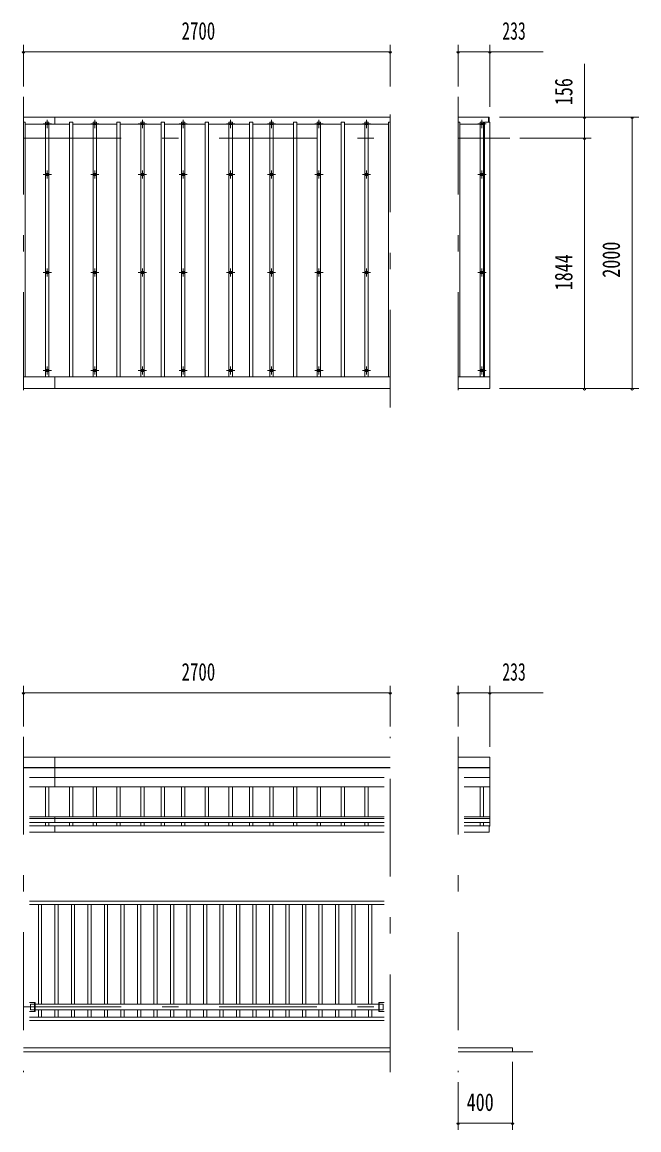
# Model space of a CAD drawing. Units: millimetres, scale not verified. Extents: x -26656 to 26658, y -10500 to 10500.
# Drawn here: x -9128 to -4588, y 1220 to 9377 of the extents above; entities that cross this region are included whole.
import ezdxf
from ezdxf.enums import TextEntityAlignment as Align

# ---------------------------------------------------------------- set-up
doc = ezdxf.new("R2010")
doc.units = ezdxf.units.MM
doc.header["$LTSCALE"] = 60
doc.linetypes.add('USER3', pattern=[24, 12, -5, 2, -5])
for name, color, linetype, lineweight in [('0-2_1-05BOLD', 7, 'Continuous', 18), ('0-3_1-25CENTER', 3, 'USER3', 18), ('0-4_1-45THIN', 4, 'Continuous', 18), ('0-5_1-55DIM', 3, 'Continuous', 18)]:
    doc.layers.add(name, color=color, linetype=linetype, lineweight=lineweight)
doc.styles.add('ＭＳ ゴシック', font='')
doc.styles.get('ＭＳ ゴシック').set_extended_font_data('MS Gothic')

msp = doc.modelspace()

# ---------------------------------------------------------------- linework, layer by layer
at = {"layer": '0-2_1-05BOLD'}
for p, q in [((-6418.49, 8677.67), (-9118.49, 8677.67)), ((-8888.49, 8677.67), (-8888.49, 8626.18)), ((-5690.49, 8677.67), (-5918.49, 8677.67)), ((-5695.49, 8677.67), (-5695.49, 8641.19)), ((-5690.49, 8641.19), (-5690.49, 8677.67)), ((-9118.5, 6765.11), (-6418.49, 6765.11)), ((-8888.49, 6765.11), (-8888.49, 6677.67)), ((-5918.49, 6765.11), (-5685.49, 6765.11)), ((-6418.49, 6677.67), (-9118.5, 6677.67)), ((-6418.49, 3963.67), (-9118.49, 3963.67)), ((-8888.49, 3963.67), (-8888.49, 3745.48)), ((-9118.49, 3888.53), (-6418.49, 3888.53)), ((-6418.49, 3884.46), (-9118.49, 3884.46)), ((-5918.49, 3888.53), (-5685.49, 3888.53)), ((-5685.49, 3884.46), (-5918.49, 3884.46)), ((-9073.94, 3814.97), (-6463.04, 3814.97)), ((-5873.94, 3814.97), (-5685.49, 3814.97)), ((-6463.04, 3745.48), (-9073.94, 3745.48)), ((-5685.49, 3745.48), (-5873.94, 3745.48)), ((-9073.94, 3523.86), (-6463.04, 3523.86)), ((-6463.04, 3513.43), (-9073.94, 3513.43)), ((-8888.49, 3523.86), (-8888.49, 3483.82)), ((-5873.94, 3523.86), (-5685.49, 3523.86)), ((-5685.49, 3513.43), (-5873.94, 3513.43)), ((-9073.94, 3483.82), (-6463.04, 3483.82)), ((-6463.04, 3457.49), (-9073.94, 3457.49)), ((-8888.49, 3457.49), (-8888.49, 3412.49)), ((-5873.94, 3483.82), (-5685.49, 3483.82)), ((-5690.49, 3454.91), (-5685.49, 3454.91)), ((-9073.94, 3412.49), (-6463.04, 3412.49)), ((-9073.94, 2904.67), (-6463.04, 2904.67)), ((-6463.04, 2879.67), (-9073.94, 2879.67)), ((-9037.14, 2091.67), (-9037.14, 2157.67)), ((-9033.94, 2146.02), (-6503.03, 2146.02)), ((-6499.84, 2157.67), (-6499.84, 2091.67)), ((-9073.94, 2049.67), (-6463.04, 2049.67)), ((-9037.14, 2103.32), (-9065.99, 2103.32)), ((-6503.03, 2103.32), (-9033.94, 2103.32)), ((-6503.03, 2091.67), (-6463.03, 2091.67)), ((-6463.04, 2024.67), (-9073.94, 2024.67)), ((-9118.49, 1824.67), (-6418.49, 1824.67)), ((-6418.49, 1794.67), (-9118.49, 1794.67)), ((-5368.49, 1794.67), (-5918.49, 1794.67))]:
    msp.add_line(p, q, dxfattribs=at)
for points in [[(-5685.49, 8641.19), (-5685.49, 6677.67), (-5918.49, 6677.67)], [(-5725.49, 6765.11), (-5725.49, 8641.19), (-5685.49, 8641.19)], [(-5685.49, 3454.91), (-5685.49, 3963.67), (-5918.49, 3963.67)], [(-5873.94, 3412.49), (-5690.49, 3412.49), (-5690.49, 3457.49), (-5873.94, 3457.49)], [(-9073.94, 2157.67), (-9033.94, 2157.67), (-9033.94, 2091.67), (-9073.94, 2091.67)], [(-9065.99, 2103.32), (-9065.99, 2146.02), (-9037.14, 2146.02)], [(-6503.03, 2091.67), (-6503.03, 2157.67), (-6463.03, 2157.67)], [(-6499.84, 2146.02), (-6470.99, 2146.02), (-6470.99, 2103.32), (-6499.84, 2103.32)], [(-5918.49, 1824.67), (-5518.49, 1824.67), (-5518.49, 1794.67)]]:
    msp.add_lwpolyline(points, dxfattribs=at)
for centre in [(-8943.49, 8254.17), (-8593.49, 8254.17), (-8243.49, 8254.17), (-7943.49, 8254.17), (-7593.49, 8254.17), (-7293.49, 8254.17), (-6943.49, 8254.17), (-6593.49, 8254.17), (-5743.48, 8254.17), (-8943.49, 7532.51), (-8593.49, 7532.51), (-8243.49, 7532.51), (-7943.49, 7532.51), (-7593.49, 7532.51), (-7293.49, 7532.51), (-6943.49, 7532.51), (-6593.49, 7532.51), (-5743.48, 7532.51), (-8943.49, 6810.85), (-8593.49, 6810.85), (-8243.49, 6810.85), (-7943.49, 6810.85), (-7593.49, 6810.85), (-7293.49, 6810.85), (-6943.49, 6810.85), (-6593.49, 6810.85), (-5743.48, 6810.85)]:
    msp.add_circle(centre, 10, dxfattribs=at)
for centre, start, end in [((-8943.49, 8616.22), 46.39838, 133.60162), ((-8943.49, 8637.22), 226.3961, 313.6039), ((-8593.49, 8616.22), 46.39838, 133.60162), ((-8593.49, 8637.22), 226.3961, 313.6039), ((-8243.49, 8616.22), 46.39838, 133.60162), ((-8243.49, 8637.22), 226.3961, 313.6039), ((-7943.49, 8616.22), 46.39838, 133.60162), ((-7943.49, 8637.22), 226.3961, 313.6039), ((-7593.49, 8616.22), 46.39838, 133.60162), ((-7593.49, 8637.22), 226.3961, 313.6039), ((-7293.49, 8616.22), 46.39838, 133.60162), ((-7293.49, 8637.22), 226.3961, 313.6039), ((-6943.49, 8616.22), 46.39838, 133.60162), ((-6943.49, 8637.22), 226.3961, 313.6039), ((-6593.49, 8616.22), 46.39838, 133.60162), ((-6593.49, 8637.22), 226.3961, 313.6039), ((-5743.48, 8616.22), 46.39838, 133.60162), ((-5743.48, 8637.22), 226.3961, 313.6039)]:
    msp.add_arc(centre, 14.5, start, end, dxfattribs=at)
at = {"layer": '0-3_1-25CENTER'}
for p, q in [((-9118.49, 8827.67), (-9118.49, 6537.67)), ((-6418.49, 6537.67), (-6418.49, 8827.67)), ((-5918.49, 8827.67), (-5918.49, 6537.67)), ((-8943.49, 8596.72), (-8943.49, 8656.72)), ((-8593.49, 8656.72), (-8593.49, 8596.72)), ((-8243.49, 8596.72), (-8243.49, 8656.72)), ((-7943.49, 8656.72), (-7943.49, 8596.72)), ((-7593.49, 8656.72), (-7593.49, 8596.72)), ((-7293.49, 8656.72), (-7293.49, 8596.72)), ((-6943.49, 8596.72), (-6943.49, 8656.72)), ((-6593.49, 8656.72), (-6593.49, 8596.72)), ((-5743.48, 8656.72), (-5743.48, 8596.72)), ((-8973.49, 8626.72), (-8913.49, 8626.72)), ((-8563.49, 8626.72), (-8623.49, 8626.72)), ((-8273.49, 8626.72), (-8213.49, 8626.72)), ((-7973.49, 8626.72), (-7913.49, 8626.72)), ((-7563.49, 8626.72), (-7623.49, 8626.72)), ((-7263.49, 8626.72), (-7323.49, 8626.72)), ((-6973.49, 8626.72), (-6913.49, 8626.72)), ((-6563.49, 8626.72), (-6623.49, 8626.72)), ((-5773.49, 8626.72), (-5713.48, 8626.72)), ((-9118.49, 8521.68), (-6418.49, 8521.68)), ((-5538.49, 8521.68), (-5918.49, 8521.68)), ((-8913.49, 8254.17), (-8973.49, 8254.17)), ((-8943.49, 8224.17), (-8943.49, 8284.17)), ((-8623.49, 8254.17), (-8563.49, 8254.17)), ((-8593.49, 8284.17), (-8593.49, 8224.17)), ((-8213.49, 8254.17), (-8273.49, 8254.17)), ((-8243.49, 8224.17), (-8243.49, 8284.17)), ((-7913.49, 8254.17), (-7973.49, 8254.17)), ((-7943.49, 8224.17), (-7943.49, 8284.17)), ((-7563.49, 8254.17), (-7623.49, 8254.17)), ((-7593.49, 8284.17), (-7593.49, 8224.17)), ((-7323.49, 8254.17), (-7263.49, 8254.17)), ((-7293.49, 8224.17), (-7293.49, 8284.17)), ((-6913.49, 8254.17), (-6973.49, 8254.17)), ((-6943.49, 8224.17), (-6943.49, 8284.17)), ((-6623.49, 8254.17), (-6563.49, 8254.17)), ((-6593.49, 8284.17), (-6593.49, 8224.17)), ((-5713.48, 8254.17), (-5773.49, 8254.17)), ((-5743.48, 8284.17), (-5743.48, 8224.17)), ((-8913.49, 7532.51), (-8973.49, 7532.51)), ((-8943.49, 7562.51), (-8943.49, 7502.51)), ((-8623.49, 7532.51), (-8563.49, 7532.51)), ((-8593.49, 7502.51), (-8593.49, 7562.51)), ((-8213.49, 7532.51), (-8273.49, 7532.51)), ((-8243.49, 7562.51), (-8243.49, 7502.51)), ((-7973.49, 7532.51), (-7913.49, 7532.51)), ((-7943.49, 7502.51), (-7943.49, 7562.51)), ((-7563.49, 7532.51), (-7623.49, 7532.51)), ((-7593.49, 7562.51), (-7593.49, 7502.51)), ((-7263.49, 7532.51), (-7323.49, 7532.51)), ((-7293.49, 7502.51), (-7293.49, 7562.51)), ((-6913.49, 7532.51), (-6973.49, 7532.51)), ((-6943.49, 7562.51), (-6943.49, 7502.51)), ((-6623.49, 7532.51), (-6563.49, 7532.51)), ((-6593.49, 7502.51), (-6593.49, 7562.51)), ((-5773.49, 7532.51), (-5713.48, 7532.51)), ((-5743.48, 7562.51), (-5743.48, 7502.51)), ((-8973.49, 6810.85), (-8913.49, 6810.85)), ((-8943.49, 6840.85), (-8943.49, 6780.85)), ((-8623.49, 6810.85), (-8563.49, 6810.85)), ((-8593.49, 6840.85), (-8593.49, 6780.85)), ((-8273.49, 6810.85), (-8213.49, 6810.85)), ((-8243.49, 6780.85), (-8243.49, 6840.85)), ((-7973.49, 6810.85), (-7913.49, 6810.85)), ((-7943.49, 6840.85), (-7943.49, 6780.85)), ((-7563.49, 6810.85), (-7623.49, 6810.85)), ((-7593.49, 6780.85), (-7593.49, 6840.85)), ((-7323.49, 6810.85), (-7263.49, 6810.85)), ((-7293.49, 6840.85), (-7293.49, 6780.85)), ((-6973.49, 6810.85), (-6913.49, 6810.85)), ((-6943.49, 6780.85), (-6943.49, 6840.85)), ((-6623.49, 6810.85), (-6563.49, 6810.85)), ((-6593.49, 6840.85), (-6593.49, 6780.85)), ((-5773.49, 6810.85), (-5713.48, 6810.85)), ((-5743.48, 6840.85), (-5743.48, 6780.85)), ((-9118.49, 4114.67), (-9118.49, 1644.67)), ((-6418.49, 1644.67), (-6418.49, 4114.67)), ((-5918.49, 4114.67), (-5918.49, 1644.67)), ((-9118.49, 2124.67), (-6418.49, 2124.67))]:
    msp.add_line(p, q, dxfattribs=at)
at = {"layer": '0-4_1-45THIN'}
for p, q in [((-9105.99, 8626.18), (-8955.99, 8626.18)), ((-8955.99, 8641.19), (-8955.99, 6765.11)), ((-8930.99, 8626.18), (-8780.99, 8626.18)), ((-8780.99, 8641.19), (-8780.99, 6765.11)), ((-8755.99, 8626.18), (-8605.99, 8626.18)), ((-8605.99, 8641.19), (-8605.99, 6765.11)), ((-8580.99, 8626.18), (-8430.99, 8626.18)), ((-8430.99, 8641.19), (-8430.99, 6765.11)), ((-8405.99, 8626.18), (-8255.99, 8626.18)), ((-8255.99, 8641.19), (-8255.99, 6765.11)), ((-8230.99, 8626.18), (-8105.99, 8626.18)), ((-8105.99, 8641.19), (-8105.99, 6765.11)), ((-8080.99, 8626.18), (-7955.99, 8626.18)), ((-7955.99, 8641.19), (-7955.99, 6765.11)), ((-7930.99, 8626.18), (-7780.99, 8626.18)), ((-7780.99, 8641.19), (-7780.99, 6765.11)), ((-7755.99, 8626.18), (-7605.99, 8626.18)), ((-7605.99, 8641.19), (-7605.99, 6765.11)), ((-7580.99, 8626.18), (-7455.99, 8626.18)), ((-7455.99, 8641.19), (-7455.99, 6765.11)), ((-7430.99, 8626.18), (-7305.99, 8626.18)), ((-7305.99, 8641.19), (-7305.99, 6765.11)), ((-7280.99, 8626.18), (-7130.99, 8626.18)), ((-7130.99, 8641.19), (-7130.99, 6765.11)), ((-7105.99, 8626.18), (-6955.99, 8626.18)), ((-6955.99, 8641.19), (-6955.99, 6765.11)), ((-6930.99, 8626.18), (-6780.99, 8626.18)), ((-6780.99, 8641.19), (-6780.99, 6765.11)), ((-6755.99, 8626.18), (-6605.99, 8626.18)), ((-6605.99, 8641.19), (-6605.99, 6765.11)), ((-6580.99, 8626.18), (-6430.99, 8626.18)), ((-6430.99, 8641.19), (-6430.99, 6765.11)), ((-6418.49, 8641.19), (-6430.99, 8641.19)), ((-5905.99, 8626.18), (-5755.99, 8626.18)), ((-5755.99, 6765.11), (-5755.99, 8641.19)), ((-5730.98, 8626.18), (-5725.49, 8626.18)), ((-8955.99, 3523.86), (-8955.99, 3745.48)), ((-8930.99, 3745.48), (-8930.99, 3523.86)), ((-8780.99, 3745.48), (-8780.99, 3523.86)), ((-8755.99, 3523.86), (-8755.99, 3745.48)), ((-8605.99, 3523.86), (-8605.99, 3745.48)), ((-8580.99, 3745.48), (-8580.99, 3523.86)), ((-8430.99, 3745.48), (-8430.99, 3523.86)), ((-8405.99, 3523.86), (-8405.99, 3745.48)), ((-8255.99, 3523.86), (-8255.99, 3745.48)), ((-8230.99, 3745.48), (-8230.99, 3523.86)), ((-8105.99, 3745.48), (-8105.99, 3523.86)), ((-8080.99, 3523.86), (-8080.99, 3745.48)), ((-7955.99, 3523.86), (-7955.99, 3745.48)), ((-7930.99, 3745.48), (-7930.99, 3523.86)), ((-7780.99, 3745.48), (-7780.99, 3523.86)), ((-7755.99, 3523.86), (-7755.99, 3745.48)), ((-7605.99, 3523.86), (-7605.99, 3745.48)), ((-7580.99, 3745.48), (-7580.99, 3523.86)), ((-7455.99, 3745.48), (-7455.99, 3523.86)), ((-7430.99, 3523.86), (-7430.99, 3745.48)), ((-7305.99, 3523.86), (-7305.99, 3745.48)), ((-7280.99, 3745.48), (-7280.99, 3523.86)), ((-7130.99, 3745.48), (-7130.99, 3523.86)), ((-7105.99, 3523.86), (-7105.99, 3745.48)), ((-6955.99, 3523.86), (-6955.99, 3745.48)), ((-6930.99, 3745.48), (-6930.99, 3523.86)), ((-6780.99, 3745.48), (-6780.99, 3523.86)), ((-6755.99, 3523.86), (-6755.99, 3745.48)), ((-6605.99, 3523.86), (-6605.99, 3745.48)), ((-6580.99, 3745.48), (-6580.99, 3523.86)), ((-5755.99, 3523.86), (-5755.99, 3745.48)), ((-5730.99, 3745.48), (-5730.99, 3523.86)), ((-8955.99, 3457.49), (-8955.99, 3483.82)), ((-8930.99, 3483.82), (-8930.99, 3457.49)), ((-8780.99, 3483.82), (-8780.99, 3457.49)), ((-8755.99, 3457.49), (-8755.99, 3483.82)), ((-8605.99, 3457.49), (-8605.99, 3483.82)), ((-8580.99, 3483.82), (-8580.99, 3457.49)), ((-8430.99, 3483.82), (-8430.99, 3457.49)), ((-8405.99, 3457.49), (-8405.99, 3483.82)), ((-8255.99, 3457.49), (-8255.99, 3483.82)), ((-8230.99, 3483.82), (-8230.99, 3457.49)), ((-8105.99, 3483.82), (-8105.99, 3457.49)), ((-8080.99, 3457.49), (-8080.99, 3483.82)), ((-7955.99, 3457.49), (-7955.99, 3483.82)), ((-7930.99, 3483.82), (-7930.99, 3457.49)), ((-7780.99, 3483.82), (-7780.99, 3457.49)), ((-7755.99, 3457.49), (-7755.99, 3483.82)), ((-7605.99, 3457.49), (-7605.99, 3483.82)), ((-7580.99, 3483.82), (-7580.99, 3457.49)), ((-7455.99, 3483.82), (-7455.99, 3457.49)), ((-7430.99, 3457.49), (-7430.99, 3483.82)), ((-7305.99, 3457.49), (-7305.99, 3483.82)), ((-7280.99, 3483.82), (-7280.99, 3457.49)), ((-7130.99, 3483.82), (-7130.99, 3457.49)), ((-7105.99, 3457.49), (-7105.99, 3483.82)), ((-6955.99, 3457.49), (-6955.99, 3483.82)), ((-6930.99, 3483.82), (-6930.99, 3457.49)), ((-6780.99, 3483.82), (-6780.99, 3457.49)), ((-6755.99, 3457.49), (-6755.99, 3483.82)), ((-6605.99, 3483.82), (-6605.99, 3457.49)), ((-6580.99, 3457.49), (-6580.99, 3483.82)), ((-5755.99, 3457.49), (-5755.99, 3483.82)), ((-5730.99, 3483.82), (-5730.99, 3457.49)), ((-9008.99, 2879.67), (-9008.99, 2146.02)), ((-8984.99, 2146.02), (-8984.99, 2879.67)), ((-8887.49, 2146.02), (-8887.49, 2879.67)), ((-8863.49, 2879.67), (-8863.49, 2146.02)), ((-8765.99, 2879.67), (-8765.99, 2146.02)), ((-8741.99, 2146.02), (-8741.99, 2879.67)), ((-8644.49, 2146.02), (-8644.49, 2879.67)), ((-8620.49, 2879.67), (-8620.49, 2146.02)), ((-8522.99, 2879.67), (-8522.99, 2146.02)), ((-8498.99, 2146.02), (-8498.99, 2879.67)), ((-8401.49, 2146.02), (-8401.49, 2879.67)), ((-8377.49, 2879.67), (-8377.49, 2146.02)), ((-8279.99, 2879.67), (-8279.99, 2146.02)), ((-8255.99, 2146.02), (-8255.99, 2879.67)), ((-8158.49, 2146.02), (-8158.49, 2879.67)), ((-8134.49, 2879.67), (-8134.49, 2146.02)), ((-8036.99, 2879.67), (-8036.99, 2146.02)), ((-8012.99, 2146.02), (-8012.99, 2879.67)), ((-7915.49, 2146.02), (-7915.49, 2879.67)), ((-7891.49, 2879.67), (-7891.49, 2146.02)), ((-7793.99, 2879.67), (-7793.99, 2146.02)), ((-7769.99, 2146.02), (-7769.99, 2879.67)), ((-7672.49, 2146.02), (-7672.49, 2879.67)), ((-7648.49, 2879.67), (-7648.49, 2146.02)), ((-7550.99, 2879.67), (-7550.99, 2146.02)), ((-7526.99, 2146.02), (-7526.99, 2879.67)), ((-7429.49, 2146.02), (-7429.49, 2879.67)), ((-7405.49, 2879.67), (-7405.49, 2146.02)), ((-7307.99, 2879.67), (-7307.99, 2146.02)), ((-7283.99, 2146.02), (-7283.99, 2879.67)), ((-7186.49, 2146.02), (-7186.49, 2879.67)), ((-7162.49, 2879.67), (-7162.49, 2146.02)), ((-7064.99, 2879.67), (-7064.99, 2146.02)), ((-7040.99, 2146.02), (-7040.99, 2879.67)), ((-6943.49, 2146.02), (-6943.49, 2879.67)), ((-6919.49, 2879.67), (-6919.49, 2146.02)), ((-6821.99, 2879.67), (-6821.99, 2146.02)), ((-6797.99, 2146.02), (-6797.99, 2879.67)), ((-6700.49, 2146.02), (-6700.49, 2879.67)), ((-6676.49, 2879.67), (-6676.49, 2146.02)), ((-6578.99, 2879.67), (-6578.99, 2146.02)), ((-6554.99, 2146.02), (-6554.99, 2879.67)), ((-9008.99, 2103.32), (-9008.99, 2049.67)), ((-8984.99, 2049.67), (-8984.99, 2103.32)), ((-8887.49, 2049.67), (-8887.49, 2103.32)), ((-8863.49, 2103.32), (-8863.49, 2049.67)), ((-8765.99, 2103.32), (-8765.99, 2049.67)), ((-8741.99, 2049.67), (-8741.99, 2103.32)), ((-8644.49, 2049.67), (-8644.49, 2103.32)), ((-8620.49, 2103.32), (-8620.49, 2049.67)), ((-8522.99, 2103.32), (-8522.99, 2049.67)), ((-8498.99, 2049.67), (-8498.99, 2103.32)), ((-8401.49, 2049.67), (-8401.49, 2103.32)), ((-8377.49, 2103.32), (-8377.49, 2049.67)), ((-8279.99, 2103.32), (-8279.99, 2049.67)), ((-8255.99, 2049.67), (-8255.99, 2103.32)), ((-8158.49, 2049.67), (-8158.49, 2103.32)), ((-8134.49, 2103.32), (-8134.49, 2049.67)), ((-8036.99, 2103.32), (-8036.99, 2049.67)), ((-8012.99, 2049.67), (-8012.99, 2103.32)), ((-7915.49, 2049.67), (-7915.49, 2103.32)), ((-7891.49, 2103.32), (-7891.49, 2049.67)), ((-7793.99, 2103.32), (-7793.99, 2049.67)), ((-7769.99, 2049.67), (-7769.99, 2103.32)), ((-7672.49, 2049.67), (-7672.49, 2103.32)), ((-7648.49, 2103.32), (-7648.49, 2049.67)), ((-7550.99, 2103.32), (-7550.99, 2049.67)), ((-7526.99, 2049.67), (-7526.99, 2103.32)), ((-7429.49, 2049.67), (-7429.49, 2103.32)), ((-7405.49, 2103.32), (-7405.49, 2049.67)), ((-7307.99, 2103.32), (-7307.99, 2049.67)), ((-7283.99, 2049.67), (-7283.99, 2103.32)), ((-7186.49, 2049.67), (-7186.49, 2103.32)), ((-7162.49, 2103.32), (-7162.49, 2049.67)), ((-7064.99, 2103.32), (-7064.99, 2049.67)), ((-7040.99, 2049.67), (-7040.99, 2103.32)), ((-6943.49, 2049.67), (-6943.49, 2103.32)), ((-6919.49, 2103.32), (-6919.49, 2049.67)), ((-6821.99, 2103.32), (-6821.99, 2049.67)), ((-6797.99, 2049.67), (-6797.99, 2103.32)), ((-6700.49, 2049.67), (-6700.49, 2103.32)), ((-6676.49, 2103.32), (-6676.49, 2049.67)), ((-6578.99, 2103.32), (-6578.99, 2049.67)), ((-6554.99, 2049.67), (-6554.99, 2103.32))]:
    msp.add_line(p, q, dxfattribs=at)
for points in [[(-9105.99, 6765.11), (-9105.99, 8641.19), (-9118.49, 8641.19)], [(-8930.99, 6765.11), (-8930.99, 8641.19), (-8955.99, 8641.19)], [(-8755.99, 6765.11), (-8755.99, 8641.19), (-8780.99, 8641.19)], [(-8580.99, 6765.11), (-8580.99, 8641.19), (-8605.99, 8641.19)], [(-8405.99, 6765.11), (-8405.99, 8641.19), (-8430.99, 8641.19)], [(-8230.99, 6765.11), (-8230.99, 8641.19), (-8255.99, 8641.19)], [(-8080.99, 6765.11), (-8080.99, 8641.19), (-8105.99, 8641.19)], [(-7930.99, 6765.11), (-7930.99, 8641.19), (-7955.99, 8641.19)], [(-7755.99, 6765.11), (-7755.99, 8641.19), (-7780.99, 8641.19)], [(-7580.99, 6765.11), (-7580.99, 8641.19), (-7605.99, 8641.19)], [(-7430.99, 6765.11), (-7430.99, 8641.19), (-7455.99, 8641.19)], [(-7280.99, 6765.11), (-7280.99, 8641.19), (-7305.99, 8641.19)], [(-7105.99, 6765.11), (-7105.99, 8641.19), (-7130.99, 8641.19)], [(-6930.99, 6765.11), (-6930.99, 8641.19), (-6955.99, 8641.19)], [(-6755.99, 6765.11), (-6755.99, 8641.19), (-6780.99, 8641.19)], [(-6580.99, 6765.11), (-6580.99, 8641.19), (-6605.99, 8641.19)], [(-5905.99, 6765.11), (-5905.99, 8641.19), (-5918.49, 8641.19)], [(-5755.99, 8641.19), (-5730.98, 8641.19), (-5730.98, 6765.11)]]:
    msp.add_lwpolyline(points, dxfattribs=at)
at = {"layer": '0-5_1-55DIM'}
for p, q in [((-9108.49, 9158.67), (-9128.49, 9158.67)), ((-9118.49, 9208.67), (-9118.49, 8902.68)), ((-9118.49, 9158.67), (-6418.49, 9158.67)), ((-6418.49, 9158.67), (-9118.49, 9158.67)), ((-6408.49, 9158.67), (-6428.49, 9158.67)), ((-6418.49, 8902.68), (-6418.49, 9208.67)), ((-5908.49, 9158.67), (-5928.49, 9158.67)), ((-5918.49, 9208.67), (-5918.49, 8902.68)), ((-5918.49, 9158.67), (-5685.49, 9158.67)), ((-5918.49, 9158.67), (-5292.99, 9158.67)), ((-5675.49, 9158.67), (-5695.49, 9158.67)), ((-5685.49, 8752.68), (-5685.49, 9208.67)), ((-4988.49, 9070.17), (-4988.49, 6677.67)), ((-4588.49, 8677.67), (-5613.49, 8677.67)), ((-4978.49, 8677.67), (-4998.49, 8677.67)), ((-4988.49, 8521.68), (-4988.49, 8677.67)), ((-4628.49, 8677.67), (-4648.49, 8677.67)), ((-4638.49, 6677.67), (-4638.49, 8677.67)), ((-4638.49, 6677.67), (-4638.49, 8677.67)), ((-4938.49, 8521.68), (-5463.49, 8521.68)), ((-4978.49, 8521.67), (-4998.49, 8521.67)), ((-4988.49, 6677.67), (-4988.49, 8521.68)), ((-5613.49, 6677.67), (-4588.49, 6677.67)), ((-4978.49, 6677.67), (-4998.49, 6677.67)), ((-4628.49, 6677.67), (-4648.49, 6677.67)), ((-9118.49, 4488.67), (-9118.49, 4189.67)), ((-6418.49, 4189.67), (-6418.49, 4488.67)), ((-5918.49, 4488.67), (-5918.49, 4189.67)), ((-5685.49, 4039.67), (-5685.49, 4488.67)), ((-9108.49, 4438.67), (-9128.49, 4438.67)), ((-9118.49, 4438.67), (-6418.49, 4438.67)), ((-6418.49, 4438.67), (-9118.49, 4438.67)), ((-6408.49, 4438.67), (-6428.49, 4438.67)), ((-5908.49, 4438.67), (-5928.49, 4438.67)), ((-5918.49, 4438.67), (-5685.49, 4438.67)), ((-5292.99, 4438.67), (-5918.49, 4438.67)), ((-5675.49, 4438.67), (-5695.49, 4438.67)), ((-5518.49, 1219.67), (-5518.49, 1719.67)), ((-5918.49, 1569.67), (-5918.49, 1219.67)), ((-5908.49, 1269.67), (-5928.49, 1269.67)), ((-5918.49, 1269.67), (-5518.49, 1269.67)), ((-5918.49, 1269.67), (-5518.49, 1269.67)), ((-5508.49, 1269.67), (-5528.49, 1269.67))]:
    msp.add_line(p, q, dxfattribs=at)
for centre in [(-9118.49, 9158.67), (-6418.49, 9158.67), (-5918.49, 9158.67), (-5685.49, 9158.67), (-4988.49, 8677.67), (-4638.49, 8677.67), (-4988.49, 8521.67), (-4988.49, 6677.67), (-4638.49, 6677.67), (-9118.49, 4438.67), (-6418.49, 4438.67), (-5918.49, 4438.67), (-5685.49, 4438.67), (-5918.49, 1269.67), (-5518.49, 1269.67)]:
    msp.add_arc(centre, 10, 180, 0, dxfattribs=at)

# ---------------------------------------------------------------- texts
at = {"layer": '0-5_1-55DIM', "color": 7, "style": 'ＭＳ ゴシック'}
for s, width, p in [('2700', 0.7, (-7955.09, 9208.67)), ('233', 0.65, (-5593.66, 9208.67)), ('2700', 0.7, (-7955.09, 4488.67)), ('233', 0.65, (-5593.66, 4488.67)), ('400', 0.75, (-5856.11, 1319.67))]:
    msp.add_text(s, height=130.2, dxfattribs=dict(at, width=width)).set_placement(p, align=Align.BOTTOM_LEFT)
at = {"layer": '0-5_1-55DIM', "color": 7, "style": 'ＭＳ ゴシック', "width": 0.75}
for s, p in [('156', (-5038.49, 8765.03)), ('2000', (-4688.49, 7494.64)), ('1844', (-5038.49, 7402.12))]:
    msp.add_text(s, height=130.2, rotation=90, dxfattribs=at).set_placement(p, align=Align.BOTTOM_LEFT)

doc.saveas('drawing.dxf')
